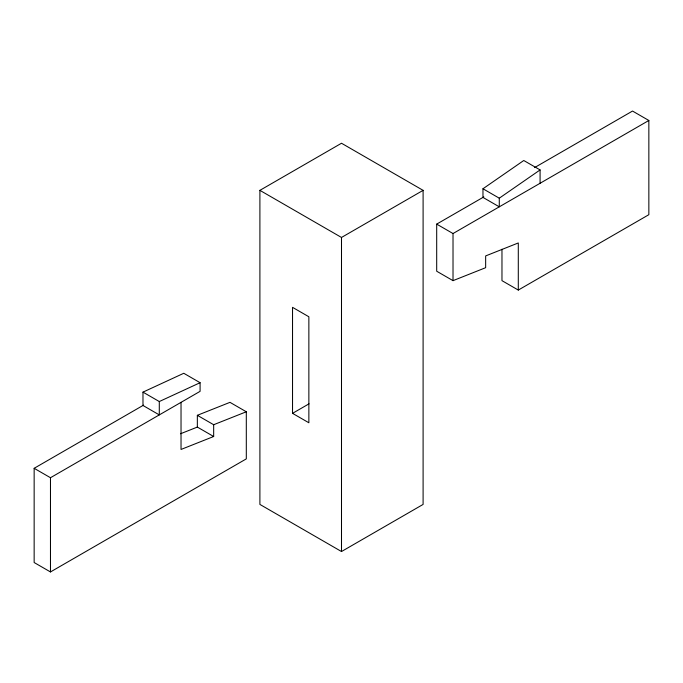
<?xml version="1.0" encoding="UTF-8"?>
<svg xmlns="http://www.w3.org/2000/svg" width="683" height="683" viewBox="0 0 683 683"><rect width="100%" height="100%" fill="white"/><g stroke="black" fill="none" stroke-linecap="round" stroke-linejoin="round"><path stroke-width="1.02" d="M540.082 169.922L499.282 198.19L499.282 206.829L482.966 197.404L482.966 188.764L523.767 160.505L540.082 169.922L540.082 183.275M259.899 190.352L341.5 143.242L423.101 190.352L423.101 504.421L341.5 551.531L259.899 504.421L259.899 190.352L341.5 237.462L423.101 190.352M501.971 249.244L501.971 280.653L518.295 290.07L518.295 242.96L485.656 255.92L485.656 267.693L453.017 280.653L436.693 271.228L436.693 224.118L483.812 196.917M534.61 167.583L632.526 111.056L648.85 120.473L648.85 214.693L518.295 290.07M197.344 415.307L213.668 424.724L213.668 436.505L197.344 427.08L197.344 415.307L229.983 402.347L246.307 411.772L246.307 458.882L50.474 571.944L34.15 562.527L34.15 468.307L143.558 405.139M436.693 224.118L453.017 233.543L648.85 120.473M34.15 468.307L50.474 477.724L200.093 391.342L200.093 382.702L183.778 373.277L142.978 392.127L142.978 405.471L159.293 414.897L159.293 401.544L142.978 392.127M292.537 413.343L308.861 422.768L308.861 316.767L292.537 307.341L292.537 413.343L309.04 403.815M159.293 401.544L200.093 382.702M180.534 433.756L197.344 427.08M213.668 424.724L246.307 411.772M213.668 436.505L181.029 449.457L181.029 402.347M482.966 188.764L499.282 198.19M453.017 233.543L453.017 280.653M341.5 237.462L341.5 551.531M50.474 477.724L50.474 571.944"/></g></svg>
